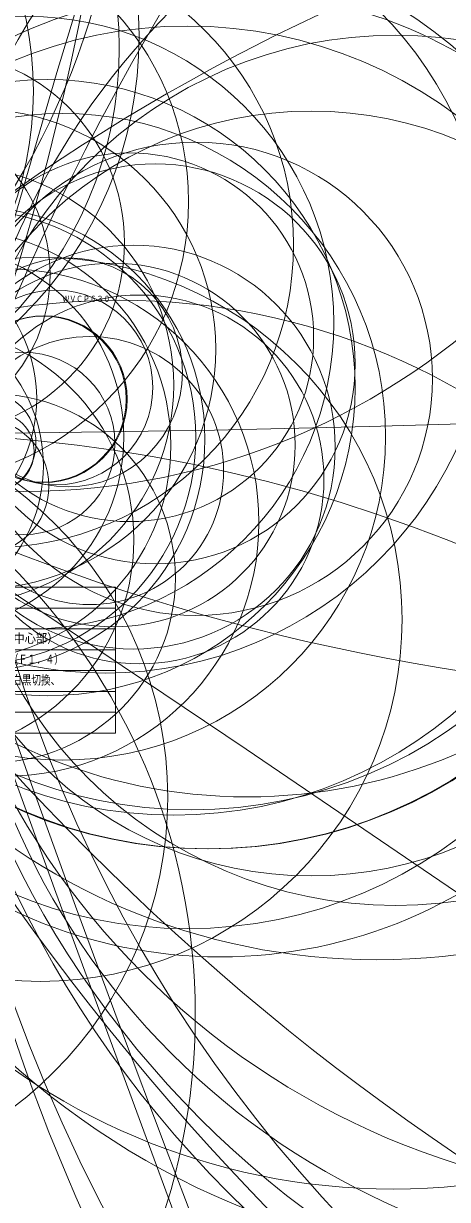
# Model space of a CAD drawing. Units: millimetres, scale not verified. Extents: x -721963 to 41506, y -367940 to 354103.
# Drawn here: x 40.4 to 142.3, y -168.4 to 113.8 of the extents above; entities that cross this region are included whole.
import ezdxf
from ezdxf.enums import TextEntityAlignment as Align

# ---------------------------------------------------------------- set-up
doc = ezdxf.new("R2010")
doc.units = ezdxf.units.MM
doc.header["$LTSCALE"] = 0.125
doc.layers.add('0-1_MOJI1', color=7, linetype='Continuous')
doc.layers.add('0-3_TOUROKU', color=7, linetype='Continuous')
doc.layers.add('0-2_WAKU', color=1, linetype='Continuous', lineweight=18)
doc.layers.add('0-5_GAIKEI', color=1, linetype='Continuous', lineweight=18)
doc.styles.add('ＭＳ ゴシック', font='')
doc.styles.get('ＭＳ ゴシック').set_extended_font_data('MS Gothic')

msp = doc.modelspace()

# ---------------------------------------------------------------- linework, layer by layer
at = {"layer": '0-2_WAKU', "color": 4}
for p, q in [((62.4995, -21.4939), (-62.5005, -21.4939)), ((62.4995, -56.4939), (62.4995, -21.4939)), ((62.4995, -56.4939), (-62.5005, -56.4939))]:
    msp.add_line(p, q, dxfattribs=at)
at = {"layer": '0-2_WAKU'}
for p, q in [((-62.5005, -26.4939), (62.4995, -26.4939)), ((-62.5005, -31.4939), (62.4995, -31.4939)), ((-62.5005, -36.4939), (62.4995, -36.4939)), ((-62.5005, -41.4939), (62.4995, -41.4939)), ((-62.5005, -46.4939), (62.4995, -46.4939)), ((-62.5005, -51.4939), (62.4995, -51.4939))]:
    msp.add_line(p, q, dxfattribs=at)
at = {"layer": '0-5_GAIKEI'}
for centre, radius in [((-360940.7038, -6918.4016), 361021.8625), ((20128.7059, 7255.6118), 21377.6929), ((-25.5464, 5787.9581), 5772.7874), ((13285.6659, -2058.2958), 13428.1945), ((6520.768, 787.9952), 6593.5613), ((4828.3288, 1649.9652), 5083.8501), ((7635.7562, -2158.4047), 7914.7578), ((-16022.1327, -23962.0829), 28824.5057), ((227.0378, 477.7546), 525.6867), ((478.4621, 337.6033), 597.2833), ((-583.7837, 244.074), 650.6271), ((539.4669, 257.0265), 613.8441), ((904.5865, -259.8069), 972.8241), ((476.2209, 17.1033), 461.6904), ((634.4714, -212.7296), 650.3783), ((429.8693, 21.6155), 416.9994), ((366.3883, 63.0703), 343.4394), ((274.7051, 18.4493), 261.8129), ((247.439, 15.8617), 232.9366), ((-26.5942, 110.8069), 94.8147), ((200.2667, 17.4361), 185.7446), ((125.2651, 44.0112), 154.8734), ((164.5448, 6.1351), 190.3718), ((-41.8548, 97.5512), 84.6691), ((94.1459, 55.5565), 127.3322), ((201.0189, -8.1886), 176.9344), ((318.3206, -327.5174), 489.2176), ((129.2369, -6.9522), 158.9132), ((80.7705, 34.5549), 109.4271), ((84.8808, 28.4747), 112.7143), ((12.3461, 71.0118), 67.7189), ((32.5943, 60.6967), 72.6896), ((76.5422, 28.215), 104.3861), ((87.6509, 5.7835), 115.95), ((41.4639, 41.9451), 73.4938), ((129.772, 6.5679), 104.4061), ((18.7079, 61.1543), 45.9752), ((46.1702, 26.4036), 73.9043), ((28.988, 35.6349), 57.6158), ((7.9538, 53.5175), 38.8666), ((109.4887, 1.0013), 91.7546), ((81.8581, 28.5185), 56.7685), ((65.8818, 38.4902), 44.2266), ((72.1045, 32.087), 47.9793), ((28.2644, 14.038), 55.7458), ((27.181, 14.4435), 54.6309), ((24.1314, 12.5927), 51.6774), ((18.484, 14.5363), 46.0537), ((66.831, 12.1288), 48.4415), ((51.1444, 30.0545), 27.4629), ((36.1065, -5.9444), 60.8696), ((62.0515, 12.6368), 43.6387), ((68.3396, 4.3684), 44.2468), ((48.1162, 26.4372), 23.3635), ((8.0102, 7.666), 37.2013), ((45.1883, 23.6148), 19.9308), ((45.3609, 23.6318), 20.008), ((15.3924, -10.1385), 51.5331), ((56.3461, 6.5008), 32.1486), ((40.5453, 13.0054), 21.8418), ((30.8936, 13.0799), 12.5478), ((32.6367, -19.3025), 44.2661), ((33.6527, 11.1231), 9.3397), ((30.2722, 2.7916), 16.2803), ((5.794, -357.4911), 373.0922)]:
    msp.add_circle(centre, radius, dxfattribs=at)
at = {"layer": '0-5_GAIKEI', "color": 7}
for centre, radius in [((-113.3971, 167.188), 177.6562), ((40.3697, 168.8454), 167.3688), ((282.9974, -105.8398), 334.5741), ((-29.573, 107.9581), 93.0241), ((60.0808, 50.9484), 93.0376), ((84.5311, 28.4427), 112.6947), ((79.7651, 4.8811), 108.2707), ((49.8346, 14.6255), 77.5658), ((23.9967, 26.9732), 52.5267), ((7.6957, 23.7603), 35.9122), ((44.5122, -29.1946), 86.849), ((63.4922, -117.3833), 164.7757), ((-71.5437, -124.009), 153.2359), ((-17.9724, -71.9125), 93.0433)]:
    msp.add_circle(centre, radius, dxfattribs=at)

# ---------------------------------------------------------------- texts
at = {"layer": '0-1_MOJI1', "style": 'ＭＳ ゴシック'}
for s, width, p in [('水平：７００ＴＶ本,垂直：３５０ＴＶ本以上（中心部）', 0.9, (-20.0005, -35.4939)), ('カラー：０．０８ｌｘ(Ｆ１．４）／白黒：０．００８ｌｘ（Ｆ１．４）', 0.7, (-20.0005, -40.4939)), ('スーパーダイナミックレンジ、電子感度アップ、カラー白黒切換、', 0.75, (-20.0005, -45.4939))]:
    msp.add_text(s, height=2.199, dxfattribs=dict(at, width=width)).set_placement(p, align=Align.BOTTOM_LEFT)
at = {"layer": '0-3_TOUROKU', "style": 'ＭＳ ゴシック', "width": 0.8}
msp.add_text('ＷＶＣＰ６３０', height=1.466, dxfattribs=at).set_placement((49.8061, 46.5061), align=Align.BOTTOM_LEFT)

doc.saveas('drawing.dxf')
